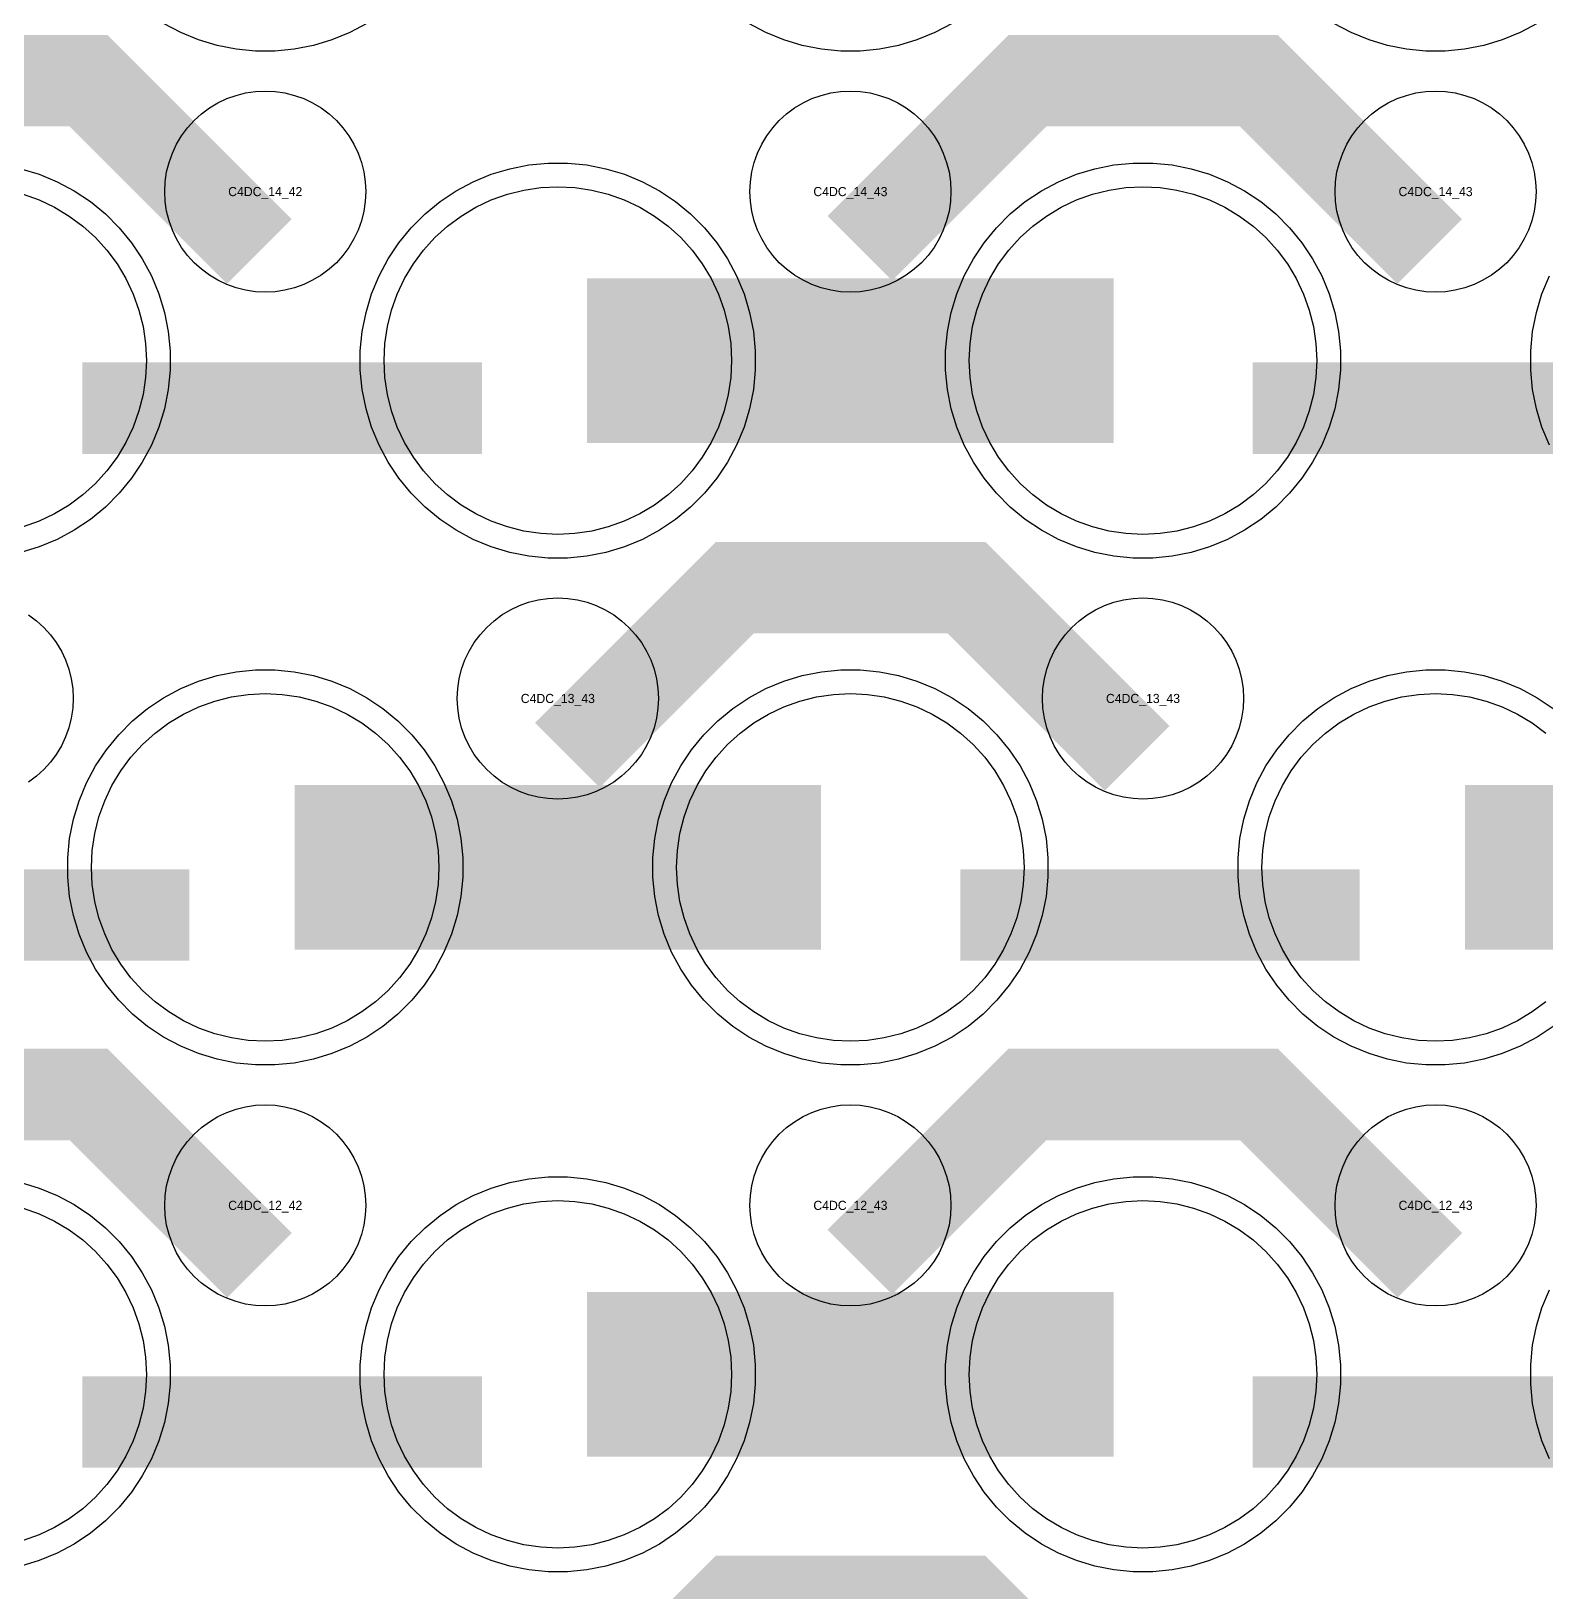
# Model space of a CAD drawing. Extents: x -11880 to 11880, y -14992 to 14992.
# Drawn here: x 1616 to 2030.1, y -13236.2 to -12809.6 of the extents above; entities that cross this region are included whole.
import ezdxf
from ezdxf.enums import TextEntityAlignment as Align

# ---------------------------------------------------------------- set-up
doc = ezdxf.new("R2010")
doc.units = 0
doc.header["$MEASUREMENT"] = 0
for name, color, linetype in [('GDS_775_DT_237', 138, 'CONTINUOUS'), ('RDL1_FS', 34, 'CONTINUOUS'), ('RDL_BS', 160, 'CONTINUOUS')]:
    doc.layers.add(name, color=color, linetype=linetype)

msp = doc.modelspace()

# ---------------------------------------------------------------- linework, layer by layer
at = {"layer": 'RDL1_FS', "color": 241, "true_color": 0xf7abae}
for points in [[(1760, -12947.174), (1755.343, -12946.945), (1750.732, -12946.261), (1746.209, -12945.129), (1741.819, -12943.557), (1737.605, -12941.565), (1733.605, -12939.167), (1729.86, -12936.389), (1726.406, -12933.259), (1723.276, -12929.805), (1720.498, -12926.06), (1718.1, -12922.06), (1716.108, -12917.846), (1714.536, -12913.456), (1713.404, -12908.933), (1712.72, -12904.322), (1712.491, -12899.665), (1712.72, -12895.008), (1713.404, -12890.397), (1714.536, -12885.874), (1716.108, -12881.484), (1718.1, -12877.27), (1720.498, -12873.27), (1723.276, -12869.525), (1726.406, -12866.071), (1729.86, -12862.941), (1733.605, -12860.163), (1737.605, -12857.765), (1741.819, -12855.773), (1746.209, -12854.201), (1750.732, -12853.069), (1755.343, -12852.385), (1760, -12852.156), (1764.657, -12852.385), (1769.268, -12853.069), (1773.791, -12854.201), (1778.181, -12855.773), (1782.395, -12857.765), (1786.395, -12860.163), (1790.14, -12862.941), (1793.594, -12866.071), (1796.724, -12869.525), (1799.502, -12873.27), (1801.9, -12877.27), (1803.892, -12881.484), (1805.464, -12885.874), (1806.596, -12890.397), (1807.28, -12895.008), (1807.509, -12899.665), (1807.28, -12904.322), (1806.596, -12908.933), (1805.464, -12913.456), (1803.892, -12917.846), (1801.9, -12922.06), (1799.502, -12926.06), (1796.724, -12929.805), (1793.594, -12933.259), (1790.14, -12936.389), (1786.395, -12939.167), (1782.395, -12941.565), (1778.181, -12943.557), (1773.791, -12945.129), (1769.268, -12946.261), (1764.657, -12946.945)], [(1920, -12947.174), (1915.343, -12946.945), (1910.732, -12946.261), (1906.209, -12945.129), (1901.819, -12943.557), (1897.605, -12941.565), (1893.605, -12939.167), (1889.86, -12936.389), (1886.406, -12933.259), (1883.276, -12929.805), (1880.498, -12926.06), (1878.1, -12922.06), (1876.108, -12917.846), (1874.536, -12913.456), (1873.404, -12908.933), (1872.72, -12904.322), (1872.491, -12899.665), (1872.72, -12895.008), (1873.404, -12890.397), (1874.536, -12885.874), (1876.108, -12881.484), (1878.1, -12877.27), (1880.498, -12873.27), (1883.276, -12869.525), (1886.406, -12866.071), (1889.86, -12862.941), (1893.605, -12860.163), (1897.605, -12857.765), (1901.819, -12855.773), (1906.209, -12854.201), (1910.732, -12853.069), (1915.343, -12852.385), (1920, -12852.156), (1924.657, -12852.385), (1929.268, -12853.069), (1933.791, -12854.201), (1938.181, -12855.773), (1942.395, -12857.765), (1946.395, -12860.163), (1950.14, -12862.941), (1953.594, -12866.071), (1956.724, -12869.525), (1959.502, -12873.27), (1961.9, -12877.27), (1963.892, -12881.484), (1965.464, -12885.874), (1966.596, -12890.397), (1967.28, -12895.008), (1967.509, -12899.665), (1967.28, -12904.322), (1966.596, -12908.933), (1965.464, -12913.456), (1963.892, -12917.846), (1961.9, -12922.06), (1959.502, -12926.06), (1956.724, -12929.805), (1953.594, -12933.259), (1950.14, -12936.389), (1946.395, -12939.167), (1942.395, -12941.565), (1938.181, -12943.557), (1933.791, -12945.129), (1929.268, -12946.261), (1924.657, -12946.945)]]:
    msp.add_lwpolyline(points, close=True, dxfattribs=at)
msp.add_lwpolyline([(1613.791, -12854.201), (1618.181, -12855.773), (1622.395, -12857.765), (1626.395, -12860.163), (1630.14, -12862.941), (1633.594, -12866.071), (1636.724, -12869.525), (1639.502, -12873.27), (1641.9, -12877.27), (1643.892, -12881.484), (1645.464, -12885.874), (1646.596, -12890.397), (1647.28, -12895.008), (1647.509, -12899.665), (1647.28, -12904.322), (1646.596, -12908.933), (1645.464, -12913.456), (1643.892, -12917.846), (1641.9, -12922.06), (1639.502, -12926.06), (1636.724, -12929.805), (1633.594, -12933.259), (1630.14, -12936.389), (1626.395, -12939.167), (1622.395, -12941.565), (1618.181, -12943.557), (1613.791, -12945.129)], dxfattribs=at)
for points in [[(1768.002, -12899.665, 45, 45, 0), (1840.002, -12899.665, 45, 45, 0)], [(1840.002, -12899.665, 45, 45, 0), (1912.002, -12899.665, 45, 45, 0)]]:
    msp.add_lwpolyline(points, format="xyseb", dxfattribs=at)
at = {"layer": 'RDL1_FS'}
for points in [[(1680, -13085.739), (1675.343, -13085.51), (1670.732, -13084.826), (1666.209, -13083.694), (1661.819, -13082.122), (1657.605, -13080.13), (1653.605, -13077.732), (1649.86, -13074.954), (1646.406, -13071.824), (1643.276, -13068.37), (1640.498, -13064.625), (1638.1, -13060.625), (1636.108, -13056.411), (1634.536, -13052.021), (1633.404, -13047.498), (1632.72, -13042.887), (1632.491, -13038.23), (1632.72, -13033.573), (1633.404, -13028.962), (1634.536, -13024.439), (1636.108, -13020.049), (1638.1, -13015.835), (1640.498, -13011.835), (1643.276, -13008.09), (1646.406, -13004.636), (1649.86, -13001.506), (1653.605, -12998.728), (1657.605, -12996.33), (1661.819, -12994.338), (1666.209, -12992.766), (1670.732, -12991.634), (1675.343, -12990.95), (1680, -12990.721), (1684.657, -12990.95), (1689.268, -12991.634), (1693.791, -12992.766), (1698.181, -12994.338), (1702.395, -12996.33), (1706.395, -12998.728), (1710.14, -13001.506), (1713.594, -13004.636), (1716.724, -13008.09), (1719.502, -13011.835), (1721.9, -13015.835), (1723.892, -13020.049), (1725.464, -13024.439), (1726.596, -13028.962), (1727.28, -13033.573), (1727.509, -13038.23), (1727.28, -13042.887), (1726.596, -13047.498), (1725.464, -13052.021), (1723.892, -13056.411), (1721.9, -13060.625), (1719.502, -13064.625), (1716.724, -13068.37), (1713.594, -13071.824), (1710.14, -13074.954), (1706.395, -13077.732), (1702.395, -13080.13), (1698.181, -13082.122), (1693.791, -13083.694), (1689.268, -13084.826), (1684.657, -13085.51)], [(1840, -13085.739), (1835.343, -13085.51), (1830.732, -13084.826), (1826.209, -13083.694), (1821.819, -13082.122), (1817.605, -13080.13), (1813.605, -13077.732), (1809.86, -13074.954), (1806.406, -13071.824), (1803.276, -13068.37), (1800.498, -13064.625), (1798.1, -13060.625), (1796.108, -13056.411), (1794.536, -13052.021), (1793.404, -13047.498), (1792.72, -13042.887), (1792.491, -13038.23), (1792.72, -13033.573), (1793.404, -13028.962), (1794.536, -13024.439), (1796.108, -13020.049), (1798.1, -13015.835), (1800.498, -13011.835), (1803.276, -13008.09), (1806.406, -13004.636), (1809.86, -13001.506), (1813.605, -12998.728), (1817.605, -12996.33), (1821.819, -12994.338), (1826.209, -12992.766), (1830.732, -12991.634), (1835.343, -12990.95), (1840, -12990.721), (1844.657, -12990.95), (1849.268, -12991.634), (1853.791, -12992.766), (1858.181, -12994.338), (1862.395, -12996.33), (1866.395, -12998.728), (1870.14, -13001.506), (1873.594, -13004.636), (1876.724, -13008.09), (1879.502, -13011.835), (1881.9, -13015.835), (1883.892, -13020.049), (1885.464, -13024.439), (1886.596, -13028.962), (1887.28, -13033.573), (1887.509, -13038.23), (1887.28, -13042.887), (1886.596, -13047.498), (1885.464, -13052.021), (1883.892, -13056.411), (1881.9, -13060.625), (1879.502, -13064.625), (1876.724, -13068.37), (1873.594, -13071.824), (1870.14, -13074.954), (1866.395, -13077.732), (1862.395, -13080.13), (1858.181, -13082.122), (1853.791, -13083.694), (1849.268, -13084.826), (1844.657, -13085.51)], [(1760, -13224.304), (1755.343, -13224.075), (1750.732, -13223.391), (1746.209, -13222.259), (1741.819, -13220.687), (1737.605, -13218.695), (1733.605, -13216.297), (1729.86, -13213.519), (1726.406, -13210.389), (1723.276, -13206.935), (1720.498, -13203.19), (1718.1, -13199.19), (1716.108, -13194.976), (1714.536, -13190.586), (1713.404, -13186.063), (1712.72, -13181.452), (1712.491, -13176.795), (1712.72, -13172.138), (1713.404, -13167.527), (1714.536, -13163.004), (1716.108, -13158.614), (1718.1, -13154.4), (1720.498, -13150.4), (1723.276, -13146.655), (1726.406, -13143.201), (1729.86, -13140.071), (1733.605, -13137.293), (1737.605, -13134.895), (1741.819, -13132.903), (1746.209, -13131.331), (1750.732, -13130.199), (1755.343, -13129.515), (1760, -13129.286), (1764.657, -13129.515), (1769.268, -13130.199), (1773.791, -13131.331), (1778.181, -13132.903), (1782.395, -13134.895), (1786.395, -13137.293), (1790.14, -13140.071), (1793.594, -13143.201), (1796.724, -13146.655), (1799.502, -13150.4), (1801.9, -13154.4), (1803.892, -13158.614), (1805.464, -13163.004), (1806.596, -13167.527), (1807.28, -13172.138), (1807.509, -13176.795), (1807.28, -13181.452), (1806.596, -13186.063), (1805.464, -13190.586), (1803.892, -13194.976), (1801.9, -13199.19), (1799.502, -13203.19), (1796.724, -13206.935), (1793.594, -13210.389), (1790.14, -13213.519), (1786.395, -13216.297), (1782.395, -13218.695), (1778.181, -13220.687), (1773.791, -13222.259), (1769.268, -13223.391), (1764.657, -13224.075)], [(1920, -13224.304), (1915.343, -13224.075), (1910.732, -13223.391), (1906.209, -13222.259), (1901.819, -13220.687), (1897.605, -13218.695), (1893.605, -13216.297), (1889.86, -13213.519), (1886.406, -13210.389), (1883.276, -13206.935), (1880.498, -13203.19), (1878.1, -13199.19), (1876.108, -13194.976), (1874.536, -13190.586), (1873.404, -13186.063), (1872.72, -13181.452), (1872.491, -13176.795), (1872.72, -13172.138), (1873.404, -13167.527), (1874.536, -13163.004), (1876.108, -13158.614), (1878.1, -13154.4), (1880.498, -13150.4), (1883.276, -13146.655), (1886.406, -13143.201), (1889.86, -13140.071), (1893.605, -13137.293), (1897.605, -13134.895), (1901.819, -13132.903), (1906.209, -13131.331), (1910.732, -13130.199), (1915.343, -13129.515), (1920, -13129.286), (1924.657, -13129.515), (1929.268, -13130.199), (1933.791, -13131.331), (1938.181, -13132.903), (1942.395, -13134.895), (1946.395, -13137.293), (1950.14, -13140.071), (1953.594, -13143.201), (1956.724, -13146.655), (1959.502, -13150.4), (1961.9, -13154.4), (1963.892, -13158.614), (1965.464, -13163.004), (1966.596, -13167.527), (1967.28, -13172.138), (1967.509, -13176.795), (1967.28, -13181.452), (1966.596, -13186.063), (1965.464, -13190.586), (1963.892, -13194.976), (1961.9, -13199.19), (1959.502, -13203.19), (1956.724, -13206.935), (1953.594, -13210.389), (1950.14, -13213.519), (1946.395, -13216.297), (1942.395, -13218.695), (1938.181, -13220.687), (1933.791, -13222.259), (1929.268, -13223.391), (1924.657, -13224.075)]]:
    msp.add_lwpolyline(points, close=True, dxfattribs=at)
for points in [[(2030.14, -13074.954), (2026.395, -13077.732), (2022.395, -13080.13), (2018.181, -13082.122), (2013.791, -13083.694), (2009.268, -13084.826), (2004.657, -13085.51), (2000, -13085.739), (1995.343, -13085.51), (1990.732, -13084.826), (1986.209, -13083.694), (1981.819, -13082.122), (1977.605, -13080.13), (1973.605, -13077.732), (1969.86, -13074.954), (1966.406, -13071.824), (1963.276, -13068.37), (1960.498, -13064.625), (1958.1, -13060.625), (1956.108, -13056.411), (1954.536, -13052.021), (1953.404, -13047.498), (1952.72, -13042.887), (1952.491, -13038.23), (1952.72, -13033.573), (1953.404, -13028.962), (1954.536, -13024.439), (1956.108, -13020.049), (1958.1, -13015.835), (1960.498, -13011.835), (1963.276, -13008.09), (1966.406, -13004.636), (1969.86, -13001.506), (1973.605, -12998.728), (1977.605, -12996.33), (1981.819, -12994.338), (1986.209, -12992.766), (1990.732, -12991.634), (1995.343, -12990.95), (2000, -12990.721), (2004.657, -12990.95), (2009.268, -12991.634), (2013.791, -12992.766), (2018.181, -12994.338), (2022.395, -12996.33), (2026.395, -12998.728), (2030.14, -13001.506)], [(1613.791, -13131.331), (1618.181, -13132.903), (1622.395, -13134.895), (1626.395, -13137.293), (1630.14, -13140.071), (1633.594, -13143.201), (1636.724, -13146.655), (1639.502, -13150.4), (1641.9, -13154.4), (1643.892, -13158.614), (1645.464, -13163.004), (1646.596, -13167.527), (1647.28, -13172.138), (1647.509, -13176.795), (1647.28, -13181.452), (1646.596, -13186.063), (1645.464, -13190.586), (1643.892, -13194.976), (1641.9, -13199.19), (1639.502, -13203.19), (1636.724, -13206.935), (1633.594, -13210.389), (1630.14, -13213.519), (1626.395, -13216.297), (1622.395, -13218.695), (1618.181, -13220.687), (1613.791, -13222.259)]]:
    msp.add_lwpolyline(points, dxfattribs=at)
for points in [[(1688.002, -13038.23, 45, 45, 0), (1760.002, -13038.23, 45, 45, 0)], [(1760.002, -13038.23, 45, 45, 0), (1832.002, -13038.23, 45, 45, 0)], [(2008.002, -13038.23, 45, 45, 0), (2080.002, -13038.23, 45, 45, 0)], [(1768.002, -13176.795, 45, 45, 0), (1840.002, -13176.795, 45, 45, 0)], [(1840.002, -13176.795, 45, 45, 0), (1912.002, -13176.795, 45, 45, 0)]]:
    msp.add_lwpolyline(points, format="xyseb", dxfattribs=at)
at = {"layer": 'RDL_BS'}
for points in [[(1678.401, -12869.878, 25, 25, 0), (1631.687, -12823.164, 25, 25, 0), (1601.929, -12823.164, 25, 25, 0)], [(1842.562, -12868.979, 25, 25, 0), (1888.377, -12823.164, 25, 25, 0), (1921.93, -12823.164, 25, 25, 0)], [(1998.401, -12869.878, 25, 25, 0), (1951.687, -12823.164, 25, 25, 0), (1921.929, -12823.164, 25, 25, 0)], [(1762.562, -13007.544, 25, 25, 0), (1808.377, -12961.729, 25, 25, 0), (1841.93, -12961.729, 25, 25, 0)], [(1918.401, -13008.443, 25, 25, 0), (1871.687, -12961.729, 25, 25, 0), (1841.929, -12961.729, 25, 25, 0)], [(1550.016, -13051.243, 25, 25, 0), (1659.281, -13051.243, 25, 25, 0)], [(1870.016, -13051.243, 25, 25, 0), (1979.281, -13051.243, 25, 25, 0)], [(1678.401, -13147.008, 25, 25, 0), (1631.687, -13100.294, 25, 25, 0), (1601.929, -13100.294, 25, 25, 0)], [(1842.562, -13146.109, 25, 25, 0), (1888.377, -13100.294, 25, 25, 0), (1921.93, -13100.294, 25, 25, 0)], [(1998.401, -13147.008, 25, 25, 0), (1951.687, -13100.294, 25, 25, 0), (1921.929, -13100.294, 25, 25, 0)], [(1630.016, -13189.808, 25, 25, 0), (1739.281, -13189.808, 25, 25, 0)], [(1950.016, -13189.808, 25, 25, 0), (2059.281, -13189.808, 25, 25, 0)], [(1762.562, -13284.674, 25, 25, 0), (1808.377, -13238.859, 25, 25, 0), (1841.93, -13238.859, 25, 25, 0)], [(1918.401, -13285.573, 25, 25, 0), (1871.687, -13238.859, 25, 25, 0), (1841.929, -13238.859, 25, 25, 0)]]:
    msp.add_lwpolyline(points, format="xyseb", dxfattribs=at)
at = {"layer": 'RDL_BS', "color": 241, "true_color": 0xf7abae}
for points in [[(1707.777, -12807.488), (1703.115, -12809.98), (1698.205, -12812.011), (1693.165, -12813.542), (1687.938, -12814.588), (1682.644, -12815.105), (1677.356, -12815.105), (1672.062, -12814.588), (1666.835, -12813.542), (1661.795, -12812.011), (1656.885, -12809.98), (1652.223, -12807.488)], [(1867.777, -12807.488), (1863.115, -12809.98), (1858.205, -12812.011), (1853.165, -12813.542), (1847.938, -12814.588), (1842.644, -12815.105), (1837.356, -12815.105), (1832.062, -12814.588), (1826.835, -12813.542), (1821.795, -12812.011), (1816.885, -12809.98), (1812.223, -12807.488)], [(2027.777, -12807.488), (2023.115, -12809.98), (2018.205, -12812.011), (2013.165, -12813.542), (2007.938, -12814.588), (2002.644, -12815.105), (1997.356, -12815.105), (1992.062, -12814.588), (1986.835, -12813.542), (1981.795, -12812.011), (1976.885, -12809.98), (1972.223, -12807.488)], [(1613.165, -12847.228), (1618.205, -12848.759), (1623.115, -12850.79), (1627.777, -12853.282), (1632.191, -12856.229), (1636.292, -12859.591), (1640.074, -12863.373), (1643.436, -12867.474), (1646.383, -12871.888), (1648.875, -12876.55), (1650.906, -12881.46), (1652.437, -12886.5), (1653.483, -12891.727), (1654, -12897.021), (1654, -12902.309), (1653.483, -12907.603), (1652.437, -12912.83), (1650.906, -12917.87), (1648.875, -12922.78), (1646.383, -12927.442), (1643.436, -12931.856), (1640.074, -12935.957), (1636.292, -12939.739), (1632.191, -12943.101), (1627.777, -12946.048), (1623.115, -12948.54), (1618.205, -12950.571), (1613.165, -12952.102)], [(2031.125, -12922.78), (2029.094, -12917.87), (2027.563, -12912.83), (2026.517, -12907.603), (2026, -12902.309), (2026, -12897.021), (2026.517, -12891.727), (2027.563, -12886.5), (2029.094, -12881.46), (2031.125, -12876.55)]]:
    msp.add_lwpolyline(points, dxfattribs=at)
at = {"layer": 'RDL_BS'}
for points in [[(1680, -12880.971), (1677.307, -12880.839), (1674.635, -12880.443), (1672.016, -12879.786), (1669.481, -12878.879), (1667.044, -12877.727), (1664.72, -12876.334), (1662.557, -12874.731), (1660.558, -12872.919), (1658.746, -12870.92), (1657.143, -12868.757), (1655.75, -12866.433), (1654.598, -12863.996), (1653.691, -12861.461), (1653.034, -12858.842), (1652.638, -12856.17), (1652.506, -12853.477), (1652.638, -12850.784), (1653.034, -12848.112), (1653.691, -12845.493), (1654.598, -12842.958), (1655.75, -12840.521), (1657.143, -12838.197), (1658.746, -12836.034), (1660.558, -12834.035), (1662.557, -12832.223), (1664.72, -12830.62), (1667.044, -12829.227), (1669.481, -12828.075), (1672.016, -12827.168), (1674.635, -12826.511), (1677.307, -12826.115), (1680, -12825.983), (1682.693, -12826.115), (1685.365, -12826.511), (1687.984, -12827.168), (1690.519, -12828.075), (1692.956, -12829.227), (1695.28, -12830.62), (1697.443, -12832.223), (1699.442, -12834.035), (1701.254, -12836.034), (1702.857, -12838.197), (1704.25, -12840.521), (1705.402, -12842.958), (1706.309, -12845.493), (1706.966, -12848.112), (1707.362, -12850.784), (1707.494, -12853.477), (1707.362, -12856.17), (1706.966, -12858.842), (1706.309, -12861.461), (1705.402, -12863.996), (1704.25, -12866.433), (1702.857, -12868.757), (1701.254, -12870.92), (1699.442, -12872.919), (1697.443, -12874.731), (1695.28, -12876.334), (1692.956, -12877.727), (1690.519, -12878.879), (1687.984, -12879.786), (1685.365, -12880.443), (1682.693, -12880.839)], [(1840, -12880.971), (1837.307, -12880.839), (1834.635, -12880.443), (1832.016, -12879.786), (1829.481, -12878.879), (1827.044, -12877.727), (1824.72, -12876.334), (1822.557, -12874.731), (1820.558, -12872.919), (1818.746, -12870.92), (1817.143, -12868.757), (1815.75, -12866.433), (1814.598, -12863.996), (1813.691, -12861.461), (1813.034, -12858.842), (1812.638, -12856.17), (1812.506, -12853.477), (1812.638, -12850.784), (1813.034, -12848.112), (1813.691, -12845.493), (1814.598, -12842.958), (1815.75, -12840.521), (1817.143, -12838.197), (1818.746, -12836.034), (1820.558, -12834.035), (1822.557, -12832.223), (1824.72, -12830.62), (1827.044, -12829.227), (1829.481, -12828.075), (1832.016, -12827.168), (1834.635, -12826.511), (1837.307, -12826.115), (1840, -12825.983), (1842.693, -12826.115), (1845.365, -12826.511), (1847.984, -12827.168), (1850.519, -12828.075), (1852.956, -12829.227), (1855.28, -12830.62), (1857.443, -12832.223), (1859.442, -12834.035), (1861.254, -12836.034), (1862.857, -12838.197), (1864.25, -12840.521), (1865.402, -12842.958), (1866.309, -12845.493), (1866.966, -12848.112), (1867.362, -12850.784), (1867.494, -12853.477), (1867.362, -12856.17), (1866.966, -12858.842), (1866.309, -12861.461), (1865.402, -12863.996), (1864.25, -12866.433), (1862.857, -12868.757), (1861.254, -12870.92), (1859.442, -12872.919), (1857.443, -12874.731), (1855.28, -12876.334), (1852.956, -12877.727), (1850.519, -12878.879), (1847.984, -12879.786), (1845.365, -12880.443), (1842.693, -12880.839)], [(2000, -12880.971), (1997.307, -12880.839), (1994.635, -12880.443), (1992.016, -12879.786), (1989.481, -12878.879), (1987.044, -12877.727), (1984.72, -12876.334), (1982.557, -12874.731), (1980.558, -12872.919), (1978.746, -12870.92), (1977.143, -12868.757), (1975.75, -12866.433), (1974.598, -12863.996), (1973.691, -12861.461), (1973.034, -12858.842), (1972.638, -12856.17), (1972.506, -12853.477), (1972.638, -12850.784), (1973.034, -12848.112), (1973.691, -12845.493), (1974.598, -12842.958), (1975.75, -12840.521), (1977.143, -12838.197), (1978.746, -12836.034), (1980.558, -12834.035), (1982.557, -12832.223), (1984.72, -12830.62), (1987.044, -12829.227), (1989.481, -12828.075), (1992.016, -12827.168), (1994.635, -12826.511), (1997.307, -12826.115), (2000, -12825.983), (2002.693, -12826.115), (2005.365, -12826.511), (2007.984, -12827.168), (2010.519, -12828.075), (2012.956, -12829.227), (2015.28, -12830.62), (2017.443, -12832.223), (2019.442, -12834.035), (2021.254, -12836.034), (2022.857, -12838.197), (2024.25, -12840.521), (2025.402, -12842.958), (2026.309, -12845.493), (2026.966, -12848.112), (2027.362, -12850.784), (2027.494, -12853.477), (2027.362, -12856.17), (2026.966, -12858.842), (2026.309, -12861.461), (2025.402, -12863.996), (2024.25, -12866.433), (2022.857, -12868.757), (2021.254, -12870.92), (2019.442, -12872.919), (2017.443, -12874.731), (2015.28, -12876.334), (2012.956, -12877.727), (2010.519, -12878.879), (2007.984, -12879.786), (2005.365, -12880.443), (2002.693, -12880.839)], [(1760, -13019.536), (1757.307, -13019.404), (1754.635, -13019.008), (1752.016, -13018.351), (1749.481, -13017.444), (1747.044, -13016.292), (1744.72, -13014.899), (1742.557, -13013.296), (1740.558, -13011.484), (1738.746, -13009.485), (1737.143, -13007.322), (1735.75, -13004.998), (1734.598, -13002.561), (1733.691, -13000.026), (1733.034, -12997.407), (1732.638, -12994.735), (1732.506, -12992.042), (1732.638, -12989.349), (1733.034, -12986.677), (1733.691, -12984.058), (1734.598, -12981.523), (1735.75, -12979.086), (1737.143, -12976.762), (1738.746, -12974.599), (1740.558, -12972.6), (1742.557, -12970.788), (1744.72, -12969.185), (1747.044, -12967.792), (1749.481, -12966.64), (1752.016, -12965.733), (1754.635, -12965.076), (1757.307, -12964.68), (1760, -12964.548), (1762.693, -12964.68), (1765.365, -12965.076), (1767.984, -12965.733), (1770.519, -12966.64), (1772.956, -12967.792), (1775.28, -12969.185), (1777.443, -12970.788), (1779.442, -12972.6), (1781.254, -12974.599), (1782.857, -12976.762), (1784.25, -12979.086), (1785.402, -12981.523), (1786.309, -12984.058), (1786.966, -12986.677), (1787.362, -12989.349), (1787.494, -12992.042), (1787.362, -12994.735), (1786.966, -12997.407), (1786.309, -13000.026), (1785.402, -13002.561), (1784.25, -13004.998), (1782.857, -13007.322), (1781.254, -13009.485), (1779.442, -13011.484), (1777.443, -13013.296), (1775.28, -13014.899), (1772.956, -13016.292), (1770.519, -13017.444), (1767.984, -13018.351), (1765.365, -13019.008), (1762.693, -13019.404)], [(1920, -13019.536), (1917.307, -13019.404), (1914.635, -13019.008), (1912.016, -13018.351), (1909.481, -13017.444), (1907.044, -13016.292), (1904.72, -13014.899), (1902.557, -13013.296), (1900.558, -13011.484), (1898.746, -13009.485), (1897.143, -13007.322), (1895.75, -13004.998), (1894.598, -13002.561), (1893.691, -13000.026), (1893.034, -12997.407), (1892.638, -12994.735), (1892.506, -12992.042), (1892.638, -12989.349), (1893.034, -12986.677), (1893.691, -12984.058), (1894.598, -12981.523), (1895.75, -12979.086), (1897.143, -12976.762), (1898.746, -12974.599), (1900.558, -12972.6), (1902.557, -12970.788), (1904.72, -12969.185), (1907.044, -12967.792), (1909.481, -12966.64), (1912.016, -12965.733), (1914.635, -12965.076), (1917.307, -12964.68), (1920, -12964.548), (1922.693, -12964.68), (1925.365, -12965.076), (1927.984, -12965.733), (1930.519, -12966.64), (1932.956, -12967.792), (1935.28, -12969.185), (1937.443, -12970.788), (1939.442, -12972.6), (1941.254, -12974.599), (1942.857, -12976.762), (1944.25, -12979.086), (1945.402, -12981.523), (1946.309, -12984.058), (1946.966, -12986.677), (1947.362, -12989.349), (1947.494, -12992.042), (1947.362, -12994.735), (1946.966, -12997.407), (1946.309, -13000.026), (1945.402, -13002.561), (1944.25, -13004.998), (1942.857, -13007.322), (1941.254, -13009.485), (1939.442, -13011.484), (1937.443, -13013.296), (1935.28, -13014.899), (1932.956, -13016.292), (1930.519, -13017.444), (1927.984, -13018.351), (1925.365, -13019.008), (1922.693, -13019.404)], [(1677.356, -13092.23), (1672.062, -13091.713), (1666.835, -13090.667), (1661.795, -13089.136), (1656.885, -13087.105), (1652.223, -13084.613), (1647.809, -13081.666), (1643.708, -13078.304), (1639.926, -13074.522), (1636.564, -13070.421), (1633.617, -13066.007), (1631.125, -13061.345), (1629.094, -13056.435), (1627.563, -13051.395), (1626.517, -13046.168), (1626, -13040.874), (1626, -13035.586), (1626.517, -13030.292), (1627.563, -13025.065), (1629.094, -13020.025), (1631.125, -13015.115), (1633.617, -13010.453), (1636.564, -13006.039), (1639.926, -13001.938), (1643.708, -12998.156), (1647.809, -12994.794), (1652.223, -12991.847), (1656.885, -12989.355), (1661.795, -12987.324), (1666.835, -12985.793), (1672.062, -12984.747), (1677.356, -12984.23), (1682.644, -12984.23), (1687.938, -12984.747), (1693.165, -12985.793), (1698.205, -12987.324), (1703.115, -12989.355), (1707.777, -12991.847), (1712.191, -12994.794), (1716.292, -12998.156), (1720.074, -13001.938), (1723.436, -13006.039), (1726.383, -13010.453), (1728.875, -13015.115), (1730.906, -13020.025), (1732.437, -13025.065), (1733.483, -13030.292), (1734, -13035.586), (1734, -13040.874), (1733.483, -13046.168), (1732.437, -13051.395), (1730.906, -13056.435), (1728.875, -13061.345), (1726.383, -13066.007), (1723.436, -13070.421), (1720.074, -13074.522), (1716.292, -13078.304), (1712.191, -13081.666), (1707.777, -13084.613), (1703.115, -13087.105), (1698.205, -13089.136), (1693.165, -13090.667), (1687.938, -13091.713), (1682.644, -13092.23)], [(1837.356, -13092.23), (1832.062, -13091.713), (1826.835, -13090.667), (1821.795, -13089.136), (1816.885, -13087.105), (1812.223, -13084.613), (1807.809, -13081.666), (1803.708, -13078.304), (1799.926, -13074.522), (1796.564, -13070.421), (1793.617, -13066.007), (1791.125, -13061.345), (1789.094, -13056.435), (1787.563, -13051.395), (1786.517, -13046.168), (1786, -13040.874), (1786, -13035.586), (1786.517, -13030.292), (1787.563, -13025.065), (1789.094, -13020.025), (1791.125, -13015.115), (1793.617, -13010.453), (1796.564, -13006.039), (1799.926, -13001.938), (1803.708, -12998.156), (1807.809, -12994.794), (1812.223, -12991.847), (1816.885, -12989.355), (1821.795, -12987.324), (1826.835, -12985.793), (1832.062, -12984.747), (1837.356, -12984.23), (1842.644, -12984.23), (1847.938, -12984.747), (1853.165, -12985.793), (1858.205, -12987.324), (1863.115, -12989.355), (1867.777, -12991.847), (1872.191, -12994.794), (1876.292, -12998.156), (1880.074, -13001.938), (1883.436, -13006.039), (1886.383, -13010.453), (1888.875, -13015.115), (1890.906, -13020.025), (1892.437, -13025.065), (1893.483, -13030.292), (1894, -13035.586), (1894, -13040.874), (1893.483, -13046.168), (1892.437, -13051.395), (1890.906, -13056.435), (1888.875, -13061.345), (1886.383, -13066.007), (1883.436, -13070.421), (1880.074, -13074.522), (1876.292, -13078.304), (1872.191, -13081.666), (1867.777, -13084.613), (1863.115, -13087.105), (1858.205, -13089.136), (1853.165, -13090.667), (1847.938, -13091.713), (1842.644, -13092.23)], [(1680, -13158.101), (1677.307, -13157.969), (1674.635, -13157.573), (1672.016, -13156.916), (1669.481, -13156.009), (1667.044, -13154.857), (1664.72, -13153.464), (1662.557, -13151.861), (1660.558, -13150.049), (1658.746, -13148.05), (1657.143, -13145.887), (1655.75, -13143.563), (1654.598, -13141.126), (1653.691, -13138.591), (1653.034, -13135.972), (1652.638, -13133.3), (1652.506, -13130.607), (1652.638, -13127.914), (1653.034, -13125.242), (1653.691, -13122.623), (1654.598, -13120.088), (1655.75, -13117.651), (1657.143, -13115.327), (1658.746, -13113.164), (1660.558, -13111.165), (1662.557, -13109.353), (1664.72, -13107.75), (1667.044, -13106.357), (1669.481, -13105.205), (1672.016, -13104.298), (1674.635, -13103.641), (1677.307, -13103.245), (1680, -13103.113), (1682.693, -13103.245), (1685.365, -13103.641), (1687.984, -13104.298), (1690.519, -13105.205), (1692.956, -13106.357), (1695.28, -13107.75), (1697.443, -13109.353), (1699.442, -13111.165), (1701.254, -13113.164), (1702.857, -13115.327), (1704.25, -13117.651), (1705.402, -13120.088), (1706.309, -13122.623), (1706.966, -13125.242), (1707.362, -13127.914), (1707.494, -13130.607), (1707.362, -13133.3), (1706.966, -13135.972), (1706.309, -13138.591), (1705.402, -13141.126), (1704.25, -13143.563), (1702.857, -13145.887), (1701.254, -13148.05), (1699.442, -13150.049), (1697.443, -13151.861), (1695.28, -13153.464), (1692.956, -13154.857), (1690.519, -13156.009), (1687.984, -13156.916), (1685.365, -13157.573), (1682.693, -13157.969)], [(1840, -13158.101), (1837.307, -13157.969), (1834.635, -13157.573), (1832.016, -13156.916), (1829.481, -13156.009), (1827.044, -13154.857), (1824.72, -13153.464), (1822.557, -13151.861), (1820.558, -13150.049), (1818.746, -13148.05), (1817.143, -13145.887), (1815.75, -13143.563), (1814.598, -13141.126), (1813.691, -13138.591), (1813.034, -13135.972), (1812.638, -13133.3), (1812.506, -13130.607), (1812.638, -13127.914), (1813.034, -13125.242), (1813.691, -13122.623), (1814.598, -13120.088), (1815.75, -13117.651), (1817.143, -13115.327), (1818.746, -13113.164), (1820.558, -13111.165), (1822.557, -13109.353), (1824.72, -13107.75), (1827.044, -13106.357), (1829.481, -13105.205), (1832.016, -13104.298), (1834.635, -13103.641), (1837.307, -13103.245), (1840, -13103.113), (1842.693, -13103.245), (1845.365, -13103.641), (1847.984, -13104.298), (1850.519, -13105.205), (1852.956, -13106.357), (1855.28, -13107.75), (1857.443, -13109.353), (1859.442, -13111.165), (1861.254, -13113.164), (1862.857, -13115.327), (1864.25, -13117.651), (1865.402, -13120.088), (1866.309, -13122.623), (1866.966, -13125.242), (1867.362, -13127.914), (1867.494, -13130.607), (1867.362, -13133.3), (1866.966, -13135.972), (1866.309, -13138.591), (1865.402, -13141.126), (1864.25, -13143.563), (1862.857, -13145.887), (1861.254, -13148.05), (1859.442, -13150.049), (1857.443, -13151.861), (1855.28, -13153.464), (1852.956, -13154.857), (1850.519, -13156.009), (1847.984, -13156.916), (1845.365, -13157.573), (1842.693, -13157.969)], [(2000, -13158.101), (1997.307, -13157.969), (1994.635, -13157.573), (1992.016, -13156.916), (1989.481, -13156.009), (1987.044, -13154.857), (1984.72, -13153.464), (1982.557, -13151.861), (1980.558, -13150.049), (1978.746, -13148.05), (1977.143, -13145.887), (1975.75, -13143.563), (1974.598, -13141.126), (1973.691, -13138.591), (1973.034, -13135.972), (1972.638, -13133.3), (1972.506, -13130.607), (1972.638, -13127.914), (1973.034, -13125.242), (1973.691, -13122.623), (1974.598, -13120.088), (1975.75, -13117.651), (1977.143, -13115.327), (1978.746, -13113.164), (1980.558, -13111.165), (1982.557, -13109.353), (1984.72, -13107.75), (1987.044, -13106.357), (1989.481, -13105.205), (1992.016, -13104.298), (1994.635, -13103.641), (1997.307, -13103.245), (2000, -13103.113), (2002.693, -13103.245), (2005.365, -13103.641), (2007.984, -13104.298), (2010.519, -13105.205), (2012.956, -13106.357), (2015.28, -13107.75), (2017.443, -13109.353), (2019.442, -13111.165), (2021.254, -13113.164), (2022.857, -13115.327), (2024.25, -13117.651), (2025.402, -13120.088), (2026.309, -13122.623), (2026.966, -13125.242), (2027.362, -13127.914), (2027.494, -13130.607), (2027.362, -13133.3), (2026.966, -13135.972), (2026.309, -13138.591), (2025.402, -13141.126), (2024.25, -13143.563), (2022.857, -13145.887), (2021.254, -13148.05), (2019.442, -13150.049), (2017.443, -13151.861), (2015.28, -13153.464), (2012.956, -13154.857), (2010.519, -13156.009), (2007.984, -13156.916), (2005.365, -13157.573), (2002.693, -13157.969)], [(1757.356, -13230.795), (1752.062, -13230.278), (1746.835, -13229.232), (1741.795, -13227.701), (1736.885, -13225.67), (1732.223, -13223.178), (1727.809, -13220.231), (1723.708, -13216.869), (1719.926, -13213.087), (1716.564, -13208.986), (1713.617, -13204.572), (1711.125, -13199.91), (1709.094, -13195), (1707.563, -13189.96), (1706.517, -13184.733), (1706, -13179.439), (1706, -13174.151), (1706.517, -13168.857), (1707.563, -13163.63), (1709.094, -13158.59), (1711.125, -13153.68), (1713.617, -13149.018), (1716.564, -13144.604), (1719.926, -13140.503), (1723.708, -13136.721), (1727.809, -13133.359), (1732.223, -13130.412), (1736.885, -13127.92), (1741.795, -13125.889), (1746.835, -13124.358), (1752.062, -13123.312), (1757.356, -13122.795), (1762.644, -13122.795), (1767.938, -13123.312), (1773.165, -13124.358), (1778.205, -13125.889), (1783.115, -13127.92), (1787.777, -13130.412), (1792.191, -13133.359), (1796.292, -13136.721), (1800.074, -13140.503), (1803.436, -13144.604), (1806.383, -13149.018), (1808.875, -13153.68), (1810.906, -13158.59), (1812.437, -13163.63), (1813.483, -13168.857), (1814, -13174.151), (1814, -13179.439), (1813.483, -13184.733), (1812.437, -13189.96), (1810.906, -13195), (1808.875, -13199.91), (1806.383, -13204.572), (1803.436, -13208.986), (1800.074, -13213.087), (1796.292, -13216.869), (1792.191, -13220.231), (1787.777, -13223.178), (1783.115, -13225.67), (1778.205, -13227.701), (1773.165, -13229.232), (1767.938, -13230.278), (1762.644, -13230.795)], [(1917.356, -13230.795), (1912.062, -13230.278), (1906.835, -13229.232), (1901.795, -13227.701), (1896.885, -13225.67), (1892.223, -13223.178), (1887.809, -13220.231), (1883.708, -13216.869), (1879.926, -13213.087), (1876.564, -13208.986), (1873.617, -13204.572), (1871.125, -13199.91), (1869.094, -13195), (1867.563, -13189.96), (1866.517, -13184.733), (1866, -13179.439), (1866, -13174.151), (1866.517, -13168.857), (1867.563, -13163.63), (1869.094, -13158.59), (1871.125, -13153.68), (1873.617, -13149.018), (1876.564, -13144.604), (1879.926, -13140.503), (1883.708, -13136.721), (1887.809, -13133.359), (1892.223, -13130.412), (1896.885, -13127.92), (1901.795, -13125.889), (1906.835, -13124.358), (1912.062, -13123.312), (1917.356, -13122.795), (1922.644, -13122.795), (1927.938, -13123.312), (1933.165, -13124.358), (1938.205, -13125.889), (1943.115, -13127.92), (1947.777, -13130.412), (1952.191, -13133.359), (1956.292, -13136.721), (1960.074, -13140.503), (1963.436, -13144.604), (1966.383, -13149.018), (1968.875, -13153.68), (1970.906, -13158.59), (1972.437, -13163.63), (1973.483, -13168.857), (1974, -13174.151), (1974, -13179.439), (1973.483, -13184.733), (1972.437, -13189.96), (1970.906, -13195), (1968.875, -13199.91), (1966.383, -13204.572), (1963.436, -13208.986), (1960.074, -13213.087), (1956.292, -13216.869), (1952.191, -13220.231), (1947.777, -13223.178), (1943.115, -13225.67), (1938.205, -13227.701), (1933.165, -13229.232), (1927.938, -13230.278), (1922.644, -13230.795)]]:
    msp.add_lwpolyline(points, close=True, dxfattribs=at)
at = {"layer": 'RDL_BS', "color": 241, "true_color": 0xf7abae}
for points in [[(1757.356, -12953.665), (1752.062, -12953.148), (1746.835, -12952.102), (1741.795, -12950.571), (1736.885, -12948.54), (1732.223, -12946.048), (1727.809, -12943.101), (1723.708, -12939.739), (1719.926, -12935.957), (1716.564, -12931.856), (1713.617, -12927.442), (1711.125, -12922.78), (1709.094, -12917.87), (1707.563, -12912.83), (1706.517, -12907.603), (1706, -12902.309), (1706, -12897.021), (1706.517, -12891.727), (1707.563, -12886.5), (1709.094, -12881.46), (1711.125, -12876.55), (1713.617, -12871.888), (1716.564, -12867.474), (1719.926, -12863.373), (1723.708, -12859.591), (1727.809, -12856.229), (1732.223, -12853.282), (1736.885, -12850.79), (1741.795, -12848.759), (1746.835, -12847.228), (1752.062, -12846.182), (1757.356, -12845.665), (1762.644, -12845.665), (1767.938, -12846.182), (1773.165, -12847.228), (1778.205, -12848.759), (1783.115, -12850.79), (1787.777, -12853.282), (1792.191, -12856.229), (1796.292, -12859.591), (1800.074, -12863.373), (1803.436, -12867.474), (1806.383, -12871.888), (1808.875, -12876.55), (1810.906, -12881.46), (1812.437, -12886.5), (1813.483, -12891.727), (1814, -12897.021), (1814, -12902.309), (1813.483, -12907.603), (1812.437, -12912.83), (1810.906, -12917.87), (1808.875, -12922.78), (1806.383, -12927.442), (1803.436, -12931.856), (1800.074, -12935.957), (1796.292, -12939.739), (1792.191, -12943.101), (1787.777, -12946.048), (1783.115, -12948.54), (1778.205, -12950.571), (1773.165, -12952.102), (1767.938, -12953.148), (1762.644, -12953.665)], [(1917.356, -12953.665), (1912.062, -12953.148), (1906.835, -12952.102), (1901.795, -12950.571), (1896.885, -12948.54), (1892.223, -12946.048), (1887.809, -12943.101), (1883.708, -12939.739), (1879.926, -12935.957), (1876.564, -12931.856), (1873.617, -12927.442), (1871.125, -12922.78), (1869.094, -12917.87), (1867.563, -12912.83), (1866.517, -12907.603), (1866, -12902.309), (1866, -12897.021), (1866.517, -12891.727), (1867.563, -12886.5), (1869.094, -12881.46), (1871.125, -12876.55), (1873.617, -12871.888), (1876.564, -12867.474), (1879.926, -12863.373), (1883.708, -12859.591), (1887.809, -12856.229), (1892.223, -12853.282), (1896.885, -12850.79), (1901.795, -12848.759), (1906.835, -12847.228), (1912.062, -12846.182), (1917.356, -12845.665), (1922.644, -12845.665), (1927.938, -12846.182), (1933.165, -12847.228), (1938.205, -12848.759), (1943.115, -12850.79), (1947.777, -12853.282), (1952.191, -12856.229), (1956.292, -12859.591), (1960.074, -12863.373), (1963.436, -12867.474), (1966.383, -12871.888), (1968.875, -12876.55), (1970.906, -12881.46), (1972.437, -12886.5), (1973.483, -12891.727), (1974, -12897.021), (1974, -12902.309), (1973.483, -12907.603), (1972.437, -12912.83), (1970.906, -12917.87), (1968.875, -12922.78), (1966.383, -12927.442), (1963.436, -12931.856), (1960.074, -12935.957), (1956.292, -12939.739), (1952.191, -12943.101), (1947.777, -12946.048), (1943.115, -12948.54), (1938.205, -12950.571), (1933.165, -12952.102), (1927.938, -12953.148), (1922.644, -12953.665)]]:
    msp.add_lwpolyline(points, close=True, dxfattribs=at)
for points in [[(1630.016, -12912.678, 25, 25, 0), (1739.281, -12912.678, 25, 25, 0)], [(1950.016, -12912.678, 25, 25, 0), (2059.281, -12912.678, 25, 25, 0)]]:
    msp.add_lwpolyline(points, format="xyseb", dxfattribs=at)
at = {"layer": 'RDL_BS'}
for points in [[(1615.28, -12969.185), (1617.443, -12970.788), (1619.442, -12972.6), (1621.254, -12974.599), (1622.857, -12976.762), (1624.25, -12979.086), (1625.402, -12981.523), (1626.309, -12984.058), (1626.966, -12986.677), (1627.362, -12989.349), (1627.494, -12992.042), (1627.362, -12994.735), (1626.966, -12997.407), (1626.309, -13000.026), (1625.402, -13002.561), (1624.25, -13004.998), (1622.857, -13007.322), (1621.254, -13009.485), (1619.442, -13011.484), (1617.443, -13013.296), (1615.28, -13014.899)], [(2032.191, -13081.666), (2027.777, -13084.613), (2023.115, -13087.105), (2018.205, -13089.136), (2013.165, -13090.667), (2007.938, -13091.713), (2002.644, -13092.23), (1997.356, -13092.23), (1992.062, -13091.713), (1986.835, -13090.667), (1981.795, -13089.136), (1976.885, -13087.105), (1972.223, -13084.613), (1967.809, -13081.666), (1963.708, -13078.304), (1959.926, -13074.522), (1956.564, -13070.421), (1953.617, -13066.007), (1951.125, -13061.345), (1949.094, -13056.435), (1947.563, -13051.395), (1946.517, -13046.168), (1946, -13040.874), (1946, -13035.586), (1946.517, -13030.292), (1947.563, -13025.065), (1949.094, -13020.025), (1951.125, -13015.115), (1953.617, -13010.453), (1956.564, -13006.039), (1959.926, -13001.938), (1963.708, -12998.156), (1967.809, -12994.794), (1972.223, -12991.847), (1976.885, -12989.355), (1981.795, -12987.324), (1986.835, -12985.793), (1992.062, -12984.747), (1997.356, -12984.23), (2002.644, -12984.23), (2007.938, -12984.747), (2013.165, -12985.793), (2018.205, -12987.324), (2023.115, -12989.355), (2027.777, -12991.847), (2032.191, -12994.794)], [(1613.165, -13124.358), (1618.205, -13125.889), (1623.115, -13127.92), (1627.777, -13130.412), (1632.191, -13133.359), (1636.292, -13136.721), (1640.074, -13140.503), (1643.436, -13144.604), (1646.383, -13149.018), (1648.875, -13153.68), (1650.906, -13158.59), (1652.437, -13163.63), (1653.483, -13168.857), (1654, -13174.151), (1654, -13179.439), (1653.483, -13184.733), (1652.437, -13189.96), (1650.906, -13195), (1648.875, -13199.91), (1646.383, -13204.572), (1643.436, -13208.986), (1640.074, -13213.087), (1636.292, -13216.869), (1632.191, -13220.231), (1627.777, -13223.178), (1623.115, -13225.67), (1618.205, -13227.701), (1613.165, -13229.232)], [(2031.125, -13199.91), (2029.094, -13195), (2027.563, -13189.96), (2026.517, -13184.733), (2026, -13179.439), (2026, -13174.151), (2026.517, -13168.857), (2027.563, -13163.63), (2029.094, -13158.59), (2031.125, -13153.68)]]:
    msp.add_lwpolyline(points, dxfattribs=at)

# ---------------------------------------------------------------- texts
at = {"layer": 'GDS_775_DT_237'}
for s, p in [('C4DC_14_42', (1680, -12853.477)), ('C4DC_14_42', (1680, -12853.477)), ('C4DC_14_43', (1840, -12853.477)), ('C4DC_14_43', (1840, -12853.477)), ('C4DC_14_43', (2000, -12853.477)), ('C4DC_14_43', (2000, -12853.477)), ('C4DC_13_43', (1760, -12992.042)), ('C4DC_13_43', (1760, -12992.042)), ('C4DC_13_43', (1920, -12992.042)), ('C4DC_13_43', (1920, -12992.042)), ('C4DC_12_42', (1680, -13130.607)), ('C4DC_12_42', (1680, -13130.607)), ('C4DC_12_43', (1840, -13130.607)), ('C4DC_12_43', (1840, -13130.607)), ('C4DC_12_43', (2000, -13130.607)), ('C4DC_12_43', (2000, -13130.607))]:
    msp.add_text(s, height=2.5, dxfattribs=at).set_placement(p, align=Align.MIDDLE_CENTER)

doc.saveas('drawing.dxf')
